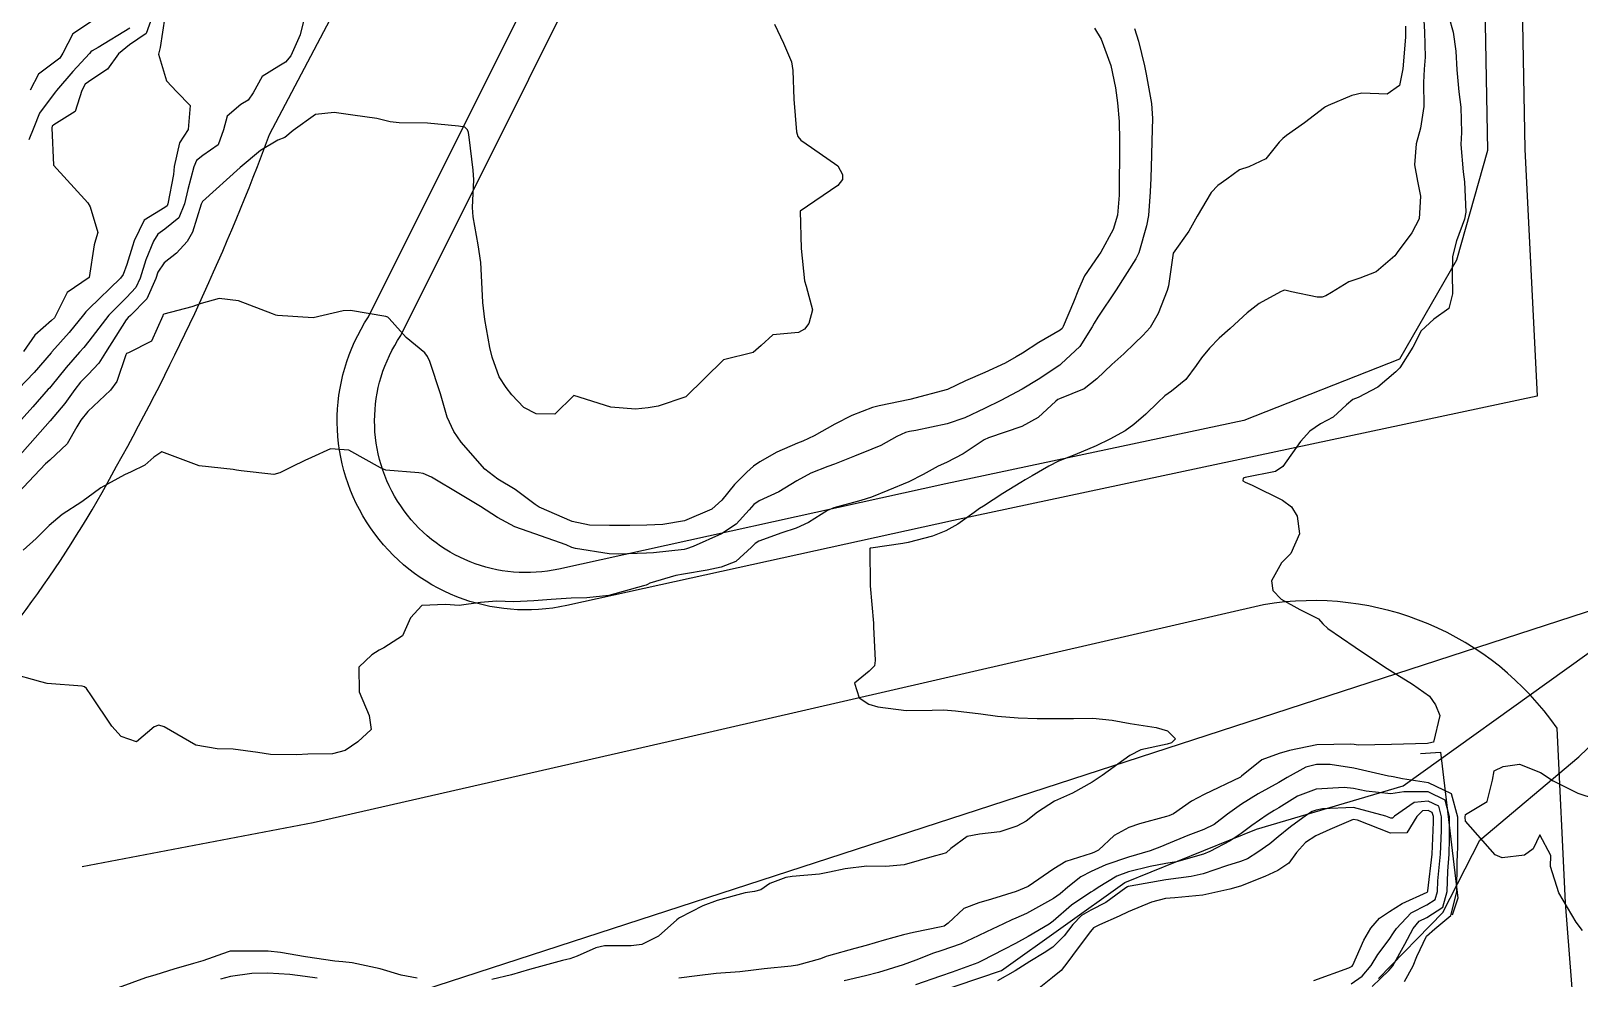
# Model space of a CAD drawing. Header units: metres. Extents: x 292545 to 299085, y 7450245 to 7463078.
# Drawn here: x 296025.2 to 296108.1, y 7456493.8 to 7456544.5 of the extents above; entities that cross this region are included whole.
import ezdxf

# ---------------------------------------------------------------- set-up
doc = ezdxf.new("R2010")
doc.units = ezdxf.units.M
doc.linetypes.add('CONTINUO', pattern=[0])
for name, color, linetype in [('Area Verde e Lazer', 94, 'Continuous'), ('Curvas de Nivel 1m', 11, 'Continuous'), ('Curvas de Nivel 5m', 15, 'Continuous'), ('Hidrografia', 140, 'Continuous'), ('Pontes e viadutos', 190, 'Continuous'), ('TEXTO', 45, 'Continuous'), ('Vias Primárias', 230, 'Continuous')]:
    doc.layers.add(name, color=color, linetype=linetype)

msp = doc.modelspace()

# ---------------------------------------------------------------- linework, layer by layer
at = {"layer": 'Area Verde e Lazer'}
msp.add_lwpolyline([(296074.209, 7456520.256), (296053.499, 7456515.7, -0.678362), (296045.039, 7456528.193), (296058.751, 7456555.653), (296065.166, 7456568.785), (296074.532, 7456606.505), (296080.775, 7456649.658), (296080.446, 7456655.502), (296096.107, 7456769.222), (296096.832, 7456782.822, -1.148129), (296099.768, 7456782.596), (296101.099, 7456737.281), (296100.98, 7456674.87), (296102.17, 7456594.197), (296103.212, 7456538.096), (296101.554, 7456532.224), (296098.498, 7456526.938), (296090.163, 7456523.653)], format="xyb", close=True, dxfattribs=at)
at = {"layer": 'Curvas de Nivel 1m', "flags": 128}
for points, elevation in [([(296100.909, 7456546.077), (296101.378, 7456544.432), (296101.524, 7456543.423), (296101.567, 7456542.429), (296101.678, 7456541.241), (296101.789, 7456540.427), (296101.824, 7456539.065), (296101.782, 7456538.427), (296101.907, 7456536.957), (296101.981, 7456536.425), (296102.045, 7456534.795), (296101.987, 7456534.424), (296101.561, 7456533.263), (296101.341, 7456532.43), (296101.315, 7456531.489), (296101.332, 7456530.43), (296101.141, 7456529.642), (296100.349, 7456529.079), (296099.659, 7456528.45), (296099.213, 7456527.573), (296098.513, 7456526.467), (296098.311, 7456526.256), (296097.351, 7456525.431), (296096.297, 7456524.881), (296096.006, 7456524.782), (296095.67, 7456524.496), (296094.953, 7456523.833), (296094.277, 7456523.467), (296093.704, 7456523.086), (296093.194, 7456522.526), (296092.249, 7456521.195), (296091.863, 7456520.928), (296090.243, 7456520.603), (296090.137, 7456520.562), (296090.107, 7456520.427), (296090.241, 7456520.345), (296090.607, 7456520.189), (296092.231, 7456519.386), (296092.718, 7456519.022), (296093.032, 7456518.528), (296093.152, 7456517.587), (296092.693, 7456516.535), (296092.444, 7456516.284), (296092.188, 7456516.024), (296091.647, 7456515.076), (296091.728, 7456514.544), (296092.168, 7456514.091), (296093.16, 7456513.533), (296094.158, 7456513.042), (296094.406, 7456512.767), (296094.664, 7456512.512), (296096.138, 7456511.517), (296097.707, 7456510.474), (296098.12, 7456510.196), (296099.206, 7456509.546), (296100.107, 7456508.896), (296100.43, 7456508.437), (296100.667, 7456507.862), (296100.318, 7456506.438), (296100.072, 7456506.372), (296099.998, 7456506.367), (296098.071, 7456506.305), (296096.283, 7456506.275), (296096.071, 7456506.3), (296095.903, 7456506.324), (296094.071, 7456506.294), (296092.619, 7456505.983), (296092.066, 7456505.821), (296091.128, 7456505.484), (296090.053, 7456504.611), (296089.996, 7456504.561), (296088.043, 7456503.627), (296087.366, 7456503.27), (296086.406, 7456502.606), (296086.15, 7456502.49), (296086.031, 7456502.459), (296084.59, 7456502.066), (296084.021, 7456501.869), (296083.233, 7456501.429), (296082.394, 7456500.656), (296082.141, 7456500.519), (296082.001, 7456500.474), (296080.632, 7456500.039), (296079.993, 7456499.654), (296078.62, 7456498.7), (296077.98, 7456498.436), (296076.668, 7456498.031), (296075.974, 7456497.829), (296075.187, 7456497.522), (296074.348, 7456496.746), (296074.118, 7456496.591), (296073.96, 7456496.545), (296072.486, 7456496.241), (296071.953, 7456496.116), (296070.91, 7456495.829), (296069.944, 7456495.557), (296069.353, 7456495.397), (296067.935, 7456494.997), (296067.813, 7456494.953), (296067.502, 7456494.834), (296066.276, 7456494.5), (296065.929, 7456494.447), (296064.486, 7456494.306), (296063.926, 7456494.226), (296063.182, 7456494.138), (296061.924, 7456494.044), (296060.907, 7456493.926), (296059.922, 7456493.795)], 673), ([(296039.866, 7456545.16), (296039.659, 7456544.298), (296039.152, 7456543.17), (296038.861, 7456542.822), (296038.505, 7456542.62), (296037.619, 7456542.066), (296037.127, 7456541.194), (296036.873, 7456540.802), (296036.477, 7456540.567), (296035.746, 7456539.932), (296035.549, 7456539.209), (296035.259, 7456538.404), (296034.442, 7456537.826), (296034.096, 7456537.576), (296033.955, 7456537.235), (296033.637, 7456536.021), (296033.463, 7456535.24), (296033.153, 7456534.495), (296032.399, 7456533.885), (296032.027, 7456533.623), (296031.803, 7456533.256), (296031.387, 7456532.251), (296031.083, 7456531.263), (296030.861, 7456530.761), (296030.353, 7456530.237), (296029.404, 7456529.284), (296028.329, 7456527.899), (296028.066, 7456527.562), (296027.837, 7456527.305), (296027.132, 7456526.491), (296026.295, 7456525.466), (296026.227, 7456525.387), (296026.168, 7456525.321), (296025.331, 7456524.382), (296024.419, 7456523.348)], 679), ([(296031.72, 7456545.258), (296031.415, 7456544.37), (296030.518, 7456543.752), (296029.919, 7456543.279), (296029.34, 7456542.448), (296028.492, 7456541.909), (296028.138, 7456541.654), (296027.963, 7456541.305), (296027.6, 7456540.181), (296026.464, 7456539.478), (296026.381, 7456539.404), (296026.356, 7456539.321), (296026.443, 7456537.32), (296028.278, 7456535.301), (296028.411, 7456535.085), (296028.817, 7456533.713), (296028.699, 7456533.295), (296028.626, 7456533.06), (296028.363, 7456531.3), (296027.171, 7456530.495), (296026.597, 7456529.317), (296026.507, 7456529.152), (296026.34, 7456529), (296025.448, 7456528.213), (296024.832, 7456527.335)], 681), ([(296028.53, 7456545.048), (296027.483, 7456544.351), (296026.942, 7456543.316), (296026.777, 7456543.049), (296026.506, 7456542.834), (296025.639, 7456542.185), (296025.199, 7456541.333)], 683), ([(296099.763, 7456545.67), (296099.835, 7456544.45), (296099.87, 7456543.092), (296099.825, 7456542.45), (296099.795, 7456541.75), (296099.812, 7456540.45), (296099.626, 7456539.293), (296099.4, 7456538.456), (296099.314, 7456537.329), (296099.473, 7456536.454), (296099.624, 7456535.651), (296099.555, 7456534.453), (296099.164, 7456533.696), (296098.385, 7456532.635), (296098.315, 7456532.54), (296098.257, 7456532.471), (296097.25, 7456531.605), (296096.371, 7456531.262), (296095.795, 7456531.07), (296094.863, 7456530.505), (296094.552, 7456530.317), (296094.36, 7456530.257), (296094.091, 7456530.245), (296092.724, 7456530.535), (296092.436, 7456530.611), (296092.364, 7456530.625), (296092.29, 7456530.615), (296092.137, 7456530.542), (296090.994, 7456529.916), (296090.351, 7456529.411), (296089.445, 7456528.573), (296088.855, 7456528.062), (296088.327, 7456527.527), (296087.907, 7456527.007), (296087.622, 7456526.597), (296087.062, 7456525.846), (296086.299, 7456525.225), (296085.948, 7456524.962), (296085.57, 7456524.617), (296084.917, 7456523.99), (296084.275, 7456523.435), (296083.81, 7456523.097), (296083.001, 7456522.649), (296082.259, 7456522.291), (296081.126, 7456521.805), (296080.255, 7456521.474), (296079.723, 7456521.213), (296078.842, 7456520.694), (296078.469, 7456520.469), (296078.239, 7456520.337), (296077.271, 7456519.752), (296076.226, 7456519.071), (296076.016, 7456518.941), (296075.725, 7456518.735), (296074.859, 7456518.098), (296074.208, 7456517.739), (296073.51, 7456517.453), (296072.198, 7456517.126), (296071.907, 7456517.074), (296070.193, 7456516.824), (296070.172, 7456516.822), (296070.15, 7456516.8), (296070.173, 7456514.8), (296070.335, 7456512.798), (296070.338, 7456512.61), (296070.432, 7456510.797), (296070.394, 7456510.523), (296070.117, 7456510.231), (296069.325, 7456509.594), (296069.583, 7456508.805), (296070.1, 7456508.461), (296070.575, 7456508.319), (296072.096, 7456508.125), (296073.483, 7456508.145), (296074.097, 7456508.16), (296074.726, 7456508.114), (296076.095, 7456507.943), (296076.99, 7456507.825), (296078.093, 7456507.734), (296079.101, 7456507.703), (296080.088, 7456507.698), (296081.057, 7456507.702), (296082.089, 7456507.712), (296083.12, 7456507.612), (296084.085, 7456507.44), (296085.484, 7456507.214), (296086.079, 7456507.047), (296086.517, 7456506.606), (296086.29, 7456506.389), (296086.07, 7456506.329), (296084.661, 7456506.03), (296084.064, 7456505.725), (296082.589, 7456504.652), (296082.049, 7456504.29), (296081.005, 7456503.709), (296080.039, 7456503.28), (296079.117, 7456502.694), (296078.523, 7456502.205), (296078.021, 7456501.932), (296077.104, 7456501.631), (296076.015, 7456501.505), (296075.366, 7456501.383), (296074.491, 7456500.745), (296074.241, 7456500.508), (296074, 7456500.444), (296073.583, 7456500.34), (296071.994, 7456499.865), (296071.004, 7456499.779), (296069.993, 7456499.789), (296068.833, 7456499.659), (296067.989, 7456499.47), (296067.458, 7456499.365), (296065.987, 7456499.245), (296065.642, 7456499.198), (296064.792, 7456498.862), (296064.309, 7456498.537), (296063.979, 7456498.447), (296063.466, 7456498.366), (296061.974, 7456497.961), (296061.206, 7456497.672), (296059.964, 7456497.032), (296059.898, 7456496.986), (296059.817, 7456496.921), (296058.84, 7456496.041), (296057.943, 7456495.6), (296057.363, 7456495.527), (296055.941, 7456495.534), (296055.487, 7456495.428), (296054.483, 7456494.984), (296054.086, 7456494.834), (296053.931, 7456494.8), (296053.692, 7456494.755), (296051.925, 7456494.27), (296050.968, 7456493.984), (296049.92, 7456493.733)], 674), ([(296082.17, 7456544.655), (296082.524, 7456544.062), (296083.047, 7456542.652), (296083.298, 7456541.455), (296083.408, 7456540.646), (296083.491, 7456539.663), (296083.512, 7456538.644), (296083.512, 7456537.579), (296083.502, 7456536.644), (296083.488, 7456535.709), (296083.406, 7456534.645), (296083.174, 7456533.876), (296082.506, 7456532.658), (296082.381, 7456532.486), (296081.642, 7456531.395), (296081.326, 7456530.67), (296081.05, 7456529.979), (296080.506, 7456528.678), (296080.445, 7456528.575), (296080.34, 7456528.488), (296079.203, 7456527.818), (296078.321, 7456527.258), (296077.973, 7456527.05), (296077.401, 7456526.714), (296076.308, 7456526.216), (296075.267, 7456525.777), (296074.299, 7456525.312), (296072.293, 7456524.78), (296070.642, 7456524.444), (296070.288, 7456524.345), (296069.181, 7456523.914), (296068.279, 7456523.463), (296067.175, 7456522.836), (296066.568, 7456522.546), (296066.267, 7456522.432), (296065.166, 7456521.954), (296064.251, 7456521.434), (296063.922, 7456521.199), (296063.554, 7456520.877), (296062.896, 7456520.223), (296062.228, 7456519.392), (296061.683, 7456518.898), (296060.217, 7456518.281), (296059.061, 7456518.085), (296058.214, 7456518.05), (296057.296, 7456518.036), (296056.214, 7456518.034), (296055.142, 7456518.052), (296054.215, 7456518.247), (296052.444, 7456519.008), (296052.224, 7456519.153), (296051.163, 7456519.957), (296050.238, 7456520.517), (296049.528, 7456521.047), (296048.264, 7456522.493), (296047.869, 7456523.064), (296047.521, 7456523.827), (296047.163, 7456525.071), (296046.587, 7456526.801), (296046.462, 7456527.079), (296046.316, 7456527.267), (296045.323, 7456528.086), (296044.413, 7456529.109), (296044.386, 7456529.152), (296044.344, 7456529.19), (296044.233, 7456529.222), (296042.347, 7456529.531), (296041.959, 7456529.521), (296040.343, 7456529.15), (296038.438, 7456529.272), (296038.344, 7456529.291), (296038.164, 7456529.363), (296036.351, 7456530.056), (296035.311, 7456530.174), (296034.35, 7456529.909), (296033.847, 7456529.736), (296032.344, 7456529.349), (296032.305, 7456529.289), (296032.29, 7456529.251), (296031.684, 7456527.902), (296030.464, 7456527.269), (296030.358, 7456527.234), (296030.321, 7456527.162), (296029.834, 7456525.743), (296029.499, 7456525.282), (296028.281, 7456524.13), (296027.908, 7456523.672), (296027.694, 7456523.306), (296027.177, 7456522.393), (296026.246, 7456521.521), (296026.019, 7456521.323), (296024.224, 7456519.439)], 677), ([(296065.051, 7456544.862), (296065.518, 7456543.855), (296065.946, 7456542.848), (296066.033, 7456542.382), (296066.083, 7456540.854), (296066.217, 7456539.101), (296066.293, 7456538.852), (296066.46, 7456538.655), (296067.033, 7456538.262), (296068.44, 7456537.281), (296068.691, 7456536.817), (296068.689, 7456536.558), (296068.427, 7456536.222), (296066.413, 7456534.85), (296066.463, 7456532.849), (296066.651, 7456531.13), (296066.735, 7456530.844), (296067.081, 7456529.57), (296066.886, 7456528.842), (296066.644, 7456528.54), (296066.336, 7456528.369), (296064.963, 7456528.234), (296064.325, 7456527.663), (296063.903, 7456527.29), (296062.313, 7456526.89), (296060.293, 7456524.92), (296058.808, 7456524.414), (296058.287, 7456524.337), (296057.6, 7456524.265), (296056.287, 7456524.363), (296054.293, 7456524.99), (296053.285, 7456523.998), (296052.283, 7456523.999), (296051.619, 7456524.353), (296050.984, 7456525.03), (296050.684, 7456525.422), (296050.302, 7456525.984), (296049.926, 7456527.044), (296049.8, 7456527.566), (296049.535, 7456529.048), (296049.434, 7456529.968), (296049.379, 7456531.05), (296049.315, 7456532.115), (296049.181, 7456533.052), (296048.909, 7456534.554), (296048.875, 7456535.055), (296048.944, 7456536.538), (296048.91, 7456537.055), (296048.697, 7456538.82), (296048.667, 7456539.058), (296048.613, 7456539.206), (296048.466, 7456539.343), (296048.125, 7456539.405), (296046.468, 7456539.56), (296044.942, 7456539.577), (296044.468, 7456539.633), (296043.763, 7456539.824), (296042.472, 7456539.991), (296041.472, 7456540.141), (296040.472, 7456540.034), (296039.278, 7456539.168), (296038.826, 7456538.806), (296038.455, 7456538.653), (296037.526, 7456538.11), (296036.433, 7456537.2), (296034.414, 7456535.367), (296034.37, 7456535.273), (296034.357, 7456535.231), (296033.894, 7456533.739), (296033.61, 7456533.238), (296033.027, 7456532.6), (296032.375, 7456532.085), (296032.028, 7456531.594), (296031.917, 7456531.254), (296031.448, 7456530.163), (296030.564, 7456529.268), (296030.441, 7456529.17), (296030.341, 7456529.045), (296029.232, 7456527.286), (296028.881, 7456526.725), (296028.305, 7456526.117), (296027.897, 7456525.706), (296027.593, 7456525.307), (296027.044, 7456524.554), (296026.276, 7456523.629), (296026.002, 7456523.324), (296024.253, 7456521.35)], 678), ([(296084.31, 7456544.632), (296084.523, 7456543.951), (296084.847, 7456542.627), (296084.94, 7456542.184), (296085.22, 7456540.623), (296085.275, 7456539.818), (296085.245, 7456538.622), (296085.218, 7456537.856), (296085.183, 7456536.622), (296085.152, 7456535.897), (296085.065, 7456534.623), (296084.964, 7456534.065), (296084.543, 7456532.628), (296084.499, 7456532.511), (296084.38, 7456532.303), (296083.33, 7456530.645), (296082.348, 7456529.189), (296082.151, 7456528.856), (296082.054, 7456528.663), (296081.383, 7456527.614), (296080.395, 7456526.679), (296080.348, 7456526.644), (296080.312, 7456526.619), (296079.151, 7456525.845), (296078.299, 7456525.327), (296077.154, 7456524.717), (296076.289, 7456524.29), (296075.23, 7456523.794), (296074.28, 7456523.467), (296072.612, 7456523.11), (296072.276, 7456523.063), (296072.049, 7456523.009), (296071.591, 7456522.787), (296070.74, 7456522.321), (296070.263, 7456522.119), (296069.319, 7456521.747), (296068.25, 7456521.32), (296067.89, 7456521.184), (296066.994, 7456520.839), (296066.239, 7456520.428), (296065.267, 7456519.825), (296064.228, 7456519.359), (296063.936, 7456519.163), (296063.695, 7456518.875), (296062.989, 7456518.105), (296062.21, 7456517.587), (296060.691, 7456516.913), (296060.34, 7456516.779), (296060.2, 7456516.752), (296058.56, 7456516.574), (296058.197, 7456516.542), (296056.669, 7456516.49), (296056.196, 7456516.507), (296054.386, 7456516.802), (296054.201, 7456516.854), (296053.886, 7456516.993), (296052.209, 7456517.591), (296051.144, 7456517.958), (296050.217, 7456518.456), (296049.296, 7456519.049), (296048.229, 7456519.697), (296046.69, 7456520.624), (296046.24, 7456520.816), (296046.005, 7456520.847), (296044.242, 7456520.999), (296043.943, 7456521.113), (296042.257, 7456522.071), (296041.268, 7456522.135), (296040.251, 7456521.677), (296039.908, 7456521.504), (296039.213, 7456521.17), (296038.569, 7456520.848), (296038.239, 7456520.764), (296036.49, 7456520.948), (296036.241, 7456521), (296036.069, 7456521.031), (296034.243, 7456521.23), (296032.254, 7456521.974), (296031.817, 7456521.686), (296031.331, 7456521.259), (296030.608, 7456520.898), (296030.238, 7456520.747), (296028.988, 7456520.046), (296028.225, 7456519.501), (296028.114, 7456519.411), (296027.959, 7456519.303), (296026.918, 7456518.611), (296026.21, 7456518.031), (296025.514, 7456517.33), (296024.822, 7456516.713)], 676), ([(296030.527, 7456544.657), (296028.831, 7456543.61), (296028.514, 7456543.433), (296028.436, 7456543.378), (296028.367, 7456543.301), (296027.472, 7456542.337), (296026.614, 7456541.319), (296026.557, 7456541.245), (296026.481, 7456541.151), (296025.704, 7456540.094), (296025.394, 7456539.331), (296025.119, 7456538.671)], 682), ([(296098.77, 7456493.615), (296099.236, 7456494.457), (296099.437, 7456494.956), (296099.949, 7456496.045), (296100.401, 7456496.443), (296101.246, 7456497.148), (296101.573, 7456498.426), (296101.582, 7456500.009), (296101.601, 7456500.426), (296101.617, 7456500.817), (296101.621, 7456502.426), (296101.282, 7456503.668), (296100.051, 7456504.262), (296098.656, 7456504.464), (296098.161, 7456504.576), (296098.054, 7456504.592), (296097.918, 7456504.608), (296096.058, 7456505.037), (296094.787, 7456505.236), (296094.06, 7456505.236), (296093.497, 7456505.087), (296092.489, 7456504.536), (296092.217, 7456504.373), (296092.05, 7456504.28), (296090.932, 7456503.663), (296090.038, 7456503.117), (296089.295, 7456502.571), (296088.572, 7456502.034), (296088.02, 7456501.754), (296087.177, 7456501.437), (296086.008, 7456500.956), (296085.768, 7456500.852), (296085.159, 7456500.623), (296083.999, 7456500.283), (296082.786, 7456499.861), (296081.991, 7456499.51), (296081.436, 7456499.218), (296080.753, 7456498.672), (296080.334, 7456498.322), (296079.977, 7456498.071), (296078.538, 7456497.271), (296077.966, 7456497.02), (296077.746, 7456496.931), (296077.299, 7456496.717), (296076.401, 7456496.281), (296075.953, 7456496.061), (296075.042, 7456495.644), (296073.941, 7456495.257), (296073.56, 7456495.134), (296072.615, 7456494.77), (296071.93, 7456494.523), (296070.608, 7456494.112), (296069.924, 7456493.922), (296068.771, 7456493.667)], 672), ([(296108.304, 7456496.346), (296107.96, 7456496.803), (296107.028, 7456498.36), (296106.591, 7456499.77), (296106.604, 7456500.364), (296106.02, 7456501.482), (296105.665, 7456500.718), (296105.193, 7456500.382), (296104.001, 7456500.248), (296103.63, 7456500.404), (296102.03, 7456502.199), (296102.025, 7456502.42), (296102.034, 7456502.564), (296103.19, 7456503.26), (296103.483, 7456504.406), (296103.572, 7456504.891), (296104.06, 7456505.128), (296104.924, 7456505.25), (296106.057, 7456504.802), (296106.722, 7456504.363), (296108.046, 7456503.705), (296108.981, 7456503.403)], 673), ([(296097.042, 7456493.359), (296097.93, 7456494.208), (296098.054, 7456494.346), (296098.142, 7456494.468), (296098.791, 7456495.615), (296099.229, 7456496.457), (296099.564, 7456496.848), (296099.962, 7456497.044), (296100.814, 7456497.593), (296101.051, 7456498.434), (296101.086, 7456499.525), (296101.153, 7456500.433), (296101.182, 7456501.265), (296101.188, 7456502.433), (296100.939, 7456503.334), (296100.046, 7456503.767), (296098.743, 7456503.766), (296098.045, 7456503.663), (296096.717, 7456503.812), (296096.048, 7456503.954), (296095.549, 7456503.999), (296094.047, 7456503.909), (296093.039, 7456503.534), (296092.037, 7456502.92), (296091.798, 7456502.779), (296091.423, 7456502.546), (296090.598, 7456501.98), (296090.018, 7456501.546), (296089.436, 7456501.144), (296088.355, 7456500.585), (296088.001, 7456500.446), (296086.566, 7456500.035), (296085.996, 7456499.93), (296085.151, 7456499.779), (296083.991, 7456499.494), (296083.375, 7456499.26), (296082.379, 7456498.656), (296082.14, 7456498.5), (296081.98, 7456498.404), (296080.942, 7456497.701), (296079.965, 7456496.845), (296079.751, 7456496.683), (296078.627, 7456496.025), (296077.947, 7456495.661), (296077.316, 7456495.342), (296076.147, 7456494.728), (296076.009, 7456494.652), (296075.932, 7456494.617), (296074.555, 7456494.116), (296073.924, 7456493.9), (296072.593, 7456493.444)], 671), ([(296093.924, 7456493.673), (296095.796, 7456494.356), (296095.932, 7456494.426), (296095.97, 7456494.452), (296095.997, 7456494.489), (296096.597, 7456495.833), (296096.967, 7456496.48), (296097.431, 7456497.005), (296097.966, 7456497.372), (296098.644, 7456497.792), (296099.982, 7456498.413), (296100.003, 7456498.429), (296100.011, 7456498.45), (296100.014, 7456498.48), (296100.258, 7456500.446), (296100.317, 7456502.157), (296100.321, 7456502.446), (296100.258, 7456502.67), (296100.036, 7456502.776), (296099.737, 7456502.752), (296099.429, 7456502.456), (296098.894, 7456501.587), (296098.019, 7456501.563), (296096.256, 7456502.261), (296096.03, 7456502.292), (296094.769, 7456501.761), (296094.016, 7456501.425), (296093.466, 7456501.07), (296092.994, 7456500.53), (296092.574, 7456499.957), (296091.993, 7456499.573), (296091.289, 7456499.248), (296089.985, 7456498.732), (296089.427, 7456498.568), (296087.979, 7456498.241), (296086.481, 7456498.101), (296085.977, 7456498.059), (296085.226, 7456497.872), (296083.97, 7456497.346), (296083.491, 7456497.122), (296082.444, 7456496.655), (296082.126, 7456496.493), (296081.958, 7456496.307), (296081.252, 7456495.358), (296080.745, 7456494.672), (296080.387, 7456494.217), (296079.924, 7456493.828), (296078.49, 7456492.701)], 669), ([(296045.92, 7456493.805), (296045.055, 7456493.965), (296043.925, 7456494.293), (296042.434, 7456494.619), (296041.928, 7456494.675), (296041.512, 7456494.72), (296039.931, 7456494.946), (296038.593, 7456495.173), (296037.944, 7456495.244), (296035.985, 7456495.251), (296035.943, 7456495.252), (296035.904, 7456495.249), (296035.796, 7456495.211), (296034.434, 7456494.726), (296033.933, 7456494.581), (296032.883, 7456494.286), (296031.924, 7456493.987), (296031.365, 7456493.815), (296029.913, 7456493.28)], 674), ([(296040.568, 7456493.798), (296039.92, 7456493.884), (296039.098, 7456493.996), (296037.926, 7456494.075), (296037.065, 7456494.054), (296035.923, 7456493.887), (296035.394, 7456493.742)], 673)]:
    msp.add_lwpolyline(points, dxfattribs=dict(at, elevation=elevation))
at = {"layer": 'Curvas de Nivel 5m', "flags": 128}
for points, elevation in [([(296032.412, 7456545.251), (296032.159, 7456543.611), (296032.072, 7456543.254), (296032.492, 7456541.834), (296033.04, 7456541.242), (296033.76, 7456540.515), (296033.657, 7456539.232), (296033.189, 7456538.506), (296032.905, 7456537.245), (296032.861, 7456536.814), (296032.574, 7456535.248), (296032.525, 7456535.135), (296032.411, 7456535.05), (296031.298, 7456534.367), (296030.76, 7456533.266), (296030.682, 7456532.974), (296030.374, 7456531.993), (296030.17, 7456531.468), (296030.025, 7456531.275), (296028.346, 7456529.629), (296028.181, 7456529.465), (296028.052, 7456529.303), (296027.285, 7456528.359), (296026.364, 7456527.32), (296026.345, 7456527.297), (296026.322, 7456527.271), (296025.407, 7456526.228), (296024.576, 7456525.337)], 680), ([(296098.823, 7456544.753), (296098.824, 7456544.466), (296098.826, 7456544.168), (296098.683, 7456542.467), (296098.494, 7456541.58), (296097.849, 7456541.117), (296096.49, 7456541.171), (296095.944, 7456541.04), (296094.692, 7456540.508), (296094.545, 7456540.446), (296094.481, 7456540.405), (296093.413, 7456539.582), (296092.458, 7456538.9), (296092.255, 7456538.743), (296092.068, 7456538.544), (296091.341, 7456537.654), (296090.44, 7456537.225), (296089.939, 7456537.064), (296089.258, 7456536.572), (296088.782, 7456536.224), (296088.426, 7456535.859), (296087.674, 7456534.591), (296087.223, 7456533.776), (296086.383, 7456532.61), (296086.128, 7456530.85), (296086.07, 7456530.613), (296085.59, 7456529.378), (296085.146, 7456528.622), (296084.757, 7456528.205), (296084.33, 7456527.797), (296083.738, 7456527.222), (296083.109, 7456526.648), (296082.305, 7456525.879), (296081.613, 7456525.353), (296080.294, 7456524.809), (296080.209, 7456524.766), (296080.102, 7456524.682), (296079.16, 7456523.816), (296078.279, 7456523.335), (296076.506, 7456522.727), (296076.271, 7456522.612), (296075.142, 7456521.859), (296074.253, 7456521.409), (296073.798, 7456521.208), (296072.998, 7456520.769), (296072.239, 7456520.36), (296071.116, 7456519.909), (296070.23, 7456519.555), (296069.674, 7456519.36), (296068.225, 7456518.979), (296067.882, 7456518.825), (296066.868, 7456518.186), (296066.208, 7456517.888), (296065.432, 7456517.631), (296064.198, 7456517.196), (296064.001, 7456517.067), (296063.806, 7456516.874), (296062.974, 7456516.099), (296062.187, 7456515.801), (296061.447, 7456515.638), (296060.181, 7456515.427), (296059.753, 7456515.351), (296058.372, 7456514.938), (296058.238, 7456514.874), (296058.172, 7456514.845), (296058.036, 7456514.806), (296056.166, 7456514.277), (296054.994, 7456514.152), (296054.164, 7456514.135), (296053.09, 7456514.075), (296052.163, 7456513.993), (296051.082, 7456513.946), (296050.162, 7456513.989), (296049.302, 7456513.908), (296048.16, 7456513.74), (296047.423, 7456513.804), (296046.16, 7456513.742), (296045.561, 7456513.089), (296045.122, 7456512.116), (296044.129, 7456511.484), (296043.888, 7456511.351), (296043.482, 7456511.116), (296042.783, 7456510.456), (296042.816, 7456509.123), (296043.349, 7456507.858), (296043.457, 7456507.116), (296042.739, 7456506.458), (296042.066, 7456505.992), (296041.387, 7456505.816), (296040.062, 7456505.795), (296039.478, 7456505.749), (296038.062, 7456505.765), (296037.378, 7456505.873), (296036.066, 7456506.061), (296035.205, 7456506.073), (296034.069, 7456506.269), (296032.368, 7456507.247), (296032.084, 7456507.336), (296031.827, 7456507.254), (296030.892, 7456506.446), (296030.075, 7456506.736), (296029.566, 7456507.285), (296028.486, 7456508.91), (296028.211, 7456509.299), (296028.104, 7456509.391), (296027.982, 7456509.424), (296026.107, 7456509.576), (296025.768, 7456509.665), (296024.114, 7456510.121)], 675), ([(296095.923, 7456493.495), (296096.503, 7456493.908), (296096.984, 7456494.479), (296097.35, 7456495.065), (296097.947, 7456495.871), (296098.186, 7456496.232), (296098.334, 7456496.466), (296099.128, 7456497.295), (296099.972, 7456497.725), (296100.408, 7456498.012), (296100.53, 7456498.442), (296100.562, 7456499.015), (296100.706, 7456500.439), (296100.751, 7456501.71), (296100.754, 7456502.439), (296100.6, 7456503.003), (296100.041, 7456503.27), (296099.294, 7456503.204), (296098.233, 7456502.468), (296098.133, 7456502.368), (296098.031, 7456502.365), (296097.769, 7456502.473), (296096.037, 7456502.937), (296094.383, 7456502.861), (296094.036, 7456502.799), (296093.834, 7456502.723), (296093.523, 7456502.525), (296092.66, 7456501.897), (296092.015, 7456501.363), (296091.555, 7456500.999), (296090.921, 7456500.551), (296090.36, 7456500.195), (296089.998, 7456500.047), (296089.243, 7456499.819), (296087.991, 7456499.386), (296087.346, 7456499.24), (296085.988, 7456499.068), (296084.078, 7456498.732), (296083.984, 7456498.711), (296083.933, 7456498.69), (296083.857, 7456498.641), (296082.775, 7456497.852), (296081.971, 7456497.445), (296081.485, 7456497.148), (296081.022, 7456496.669), (296080.558, 7456496.07), (296079.945, 7456495.464), (296079.478, 7456495.149), (296078.717, 7456494.698), (296077.928, 7456494.192), (296076.99, 7456493.652)], 670)]:
    msp.add_lwpolyline(points, dxfattribs=dict(at, elevation=elevation))
at = {"layer": 'Hidrografia'}
msp.add_lwpolyline([(296073.547, 7456492.979), (296077.189, 7456494.21), (296083.797, 7456498.93), (296090.844, 7456501.78), (296098.693, 7456504.096), (296116.224, 7456516.66)], dxfattribs=at)
at = {"layer": 'Hidrografia', "elevation": 683.721}
msp.add_lwpolyline([(296097.38, 7456493.784), (296100.825, 7456497.318), (296102.795, 7456501.179), (296108.103, 7456505.642), (296113.317, 7456510.664)], dxfattribs=at)
at = {"layer": 'Pontes e viadutos'}
msp.add_lwpolyline([(296099.624, 7456505.823), (296100.705, 7456505.899), (296101.634, 7456498.078), (296101.33, 7456497.17)], dxfattribs=at)
at = {"layer": 'TEXTO', "linetype": 'CONTINUO'}
msp.add_polyline3d([(295921.058, 7456452.48, 0), (296122.244, 7456517.872, 0)], dxfattribs=at)
at = {"layer": 'Vias Primárias'}
msp.add_lwpolyline([(296074.632, 7456518.301), (296053.929, 7456513.746, -0.673278), (296043.306, 7456529.2), (296056.938, 7456556.499), (296062.364, 7456568.967), (296060.107, 7456573.423, 0.059871), (296070.419, 7456609.367), (296071.774, 7456609.122), (296076.94, 7456650.053), (296076.288, 7456655.47), (296091.385, 7456770.101), (296096.403, 7456783.468, -0.7859), (296103.532, 7456782.605), (296103.664, 7456737.467), (296103.844, 7456674.909), (296104.17, 7456594.22), (296105.211, 7456538.166), (296105.881, 7456524.955)], format="xyb", close=True, dxfattribs=at)
msp.add_lwpolyline([(296019.804, 7456507.409, 0.069089), (296029.827, 7456521.21, 0.038531), (296038.014, 7456538.967), (296051.838, 7456565.179), (296060.119, 7456587.636), (296061.824, 7456596.156, 0.292925), (296053.167, 7456605.01), (295960.03, 7456633.47), (295939.635, 7456639.314, 0.375488), (295924.531, 7456632.215), (295920.23, 7456618.875)], format="xyb", dxfattribs=at)
at = {"layer": 'Vias Primárias', "elevation": 675.205}
msp.add_lwpolyline([(296120.825, 7456327.521), (296119.564, 7456345.28), (296117.783, 7456362.57), (296116.238, 7456382.749), (296114.224, 7456409.31), (296112.491, 7456430.943), (296110.805, 7456454.038), (296109.12, 7456475.625), (296107.386, 7456497.827), (296106.936, 7456507.183, 0.290446), (296091.225, 7456513.786), (296059.979, 7456506.591), (296040.345, 7456502.114), (296027.984, 7456499.768)], format="xyb", dxfattribs=at)

doc.saveas('drawing.dxf')
